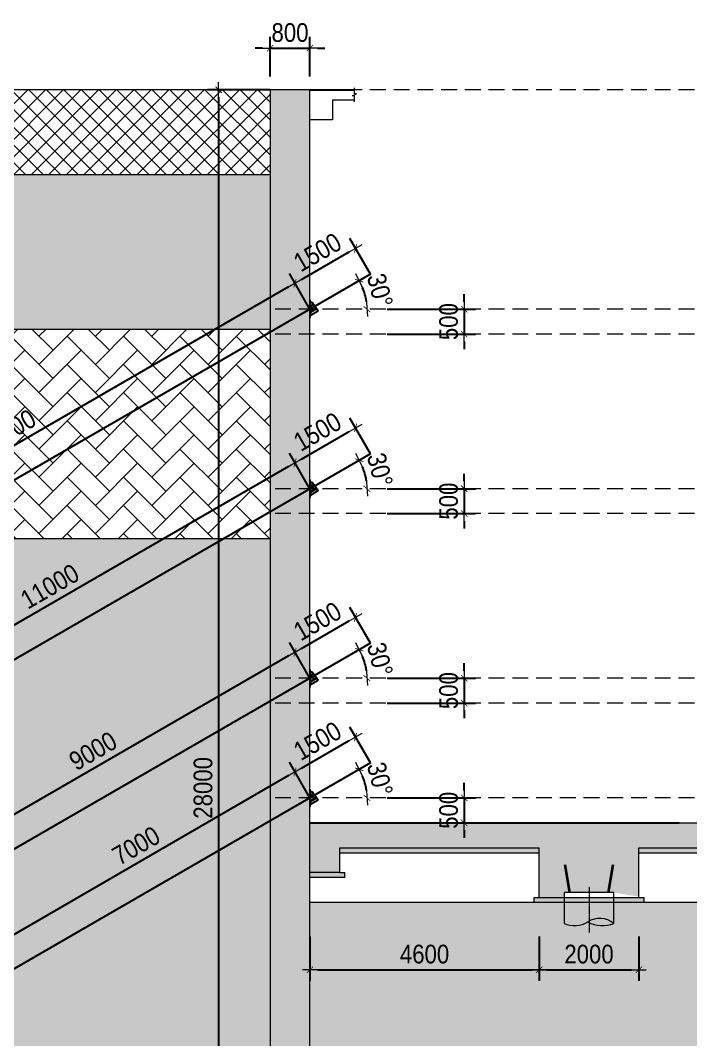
# Model space of a CAD drawing. Header units: millimetres. Extents: x -383953 to 676589, y -101685 to 196247.
# Drawn here: x 380333 to 393783, y 63610 to 84050 of the extents above; entities that cross this region are included whole.
import ezdxf

# ---------------------------------------------------------------- set-up
doc = ezdxf.new("R2010")
doc.units = ezdxf.units.MM
doc.linetypes.add('CENTER2', pattern=[1.125, 0.75, -0.125, 0.125, -0.125])
doc.linetypes.add('HIDDEN', pattern=[9.524999999999999, 6.35, -3.175])
doc.layers.get('0').update_dxf_attribs({"lineweight": 20})
doc.layers.get('Defpoints').update_dxf_attribs({"color": 151, "lineweight": 9})
for name, color, linetype in [('ANCHOR_HEAD', 130, 'Continuous'), ('Concrete', 2, 'Continuous'), ('X-SEC-2$0$A-CON', 2, 'Continuous'), ('건축', 8, 'Continuous')]:
    doc.layers.add(name, color=color, linetype=linetype)
for name, color, linetype, lineweight in [('KC-TRUC', 5, 'CENTER2', 18), ('NDC_S_CONTINUOUS', 3, 'Continuous', 20), ('NDC_S_DIM', 1, 'Continuous', 15), ('NDC_S_ENG TEXT', 2, 'Continuous', 20), ('NDC_S_HATCH MATERIAL', 8, 'Continuous', 13), ('NDC_S_REBAR', 4, 'Continuous', 35), ('NDC_S_SLAB', 2, 'Continuous', 20)]:
    doc.layers.add(name, color=color, linetype=linetype, lineweight=lineweight)
doc.styles.add('NDC_ARIAL', font='arial.ttf', dxfattribs={"width": 0.85})
doc.dimstyles.new('NDC_1-150', dxfattribs={"dimscale": 150, "dimtxt": 2.5, "dimasz": 1, "dimexe": 1.5, "dimexo": 0, "dimgap": 0.8, "dimtad": 1, "dimdec": 0, "dimdsep": 46, "dimtxsty": 'NDC_ARIAL', "dimblk": 'DIMMARK', "dimcen": 49999.93899508043, "dimdle": 1.5, "dimclrd": 1, "dimclre": 1, "dimclrt": 3, "dimadec": 0, "dimazin": 0, "dimtfac": 1, "dimtdec": 0, "dimtix": 1, "dimtmove": 2, "dimatfit": 3, "dimfxl": 1, "dimarcsym": 0})

# ---------------------------------------------------------------- blocks, each defined once
blk = doc.blocks.new('DIMMARK')
at = {"layer": 'NDC_S_DIM', "color": 1}
blk.add_line((-1.5, 0), (1, 0), dxfattribs=at)
at = {"layer": 'NDC_S_DIM', "color": 2, "const_width": 0.1}
blk.add_lwpolyline([(-0.4242640687119285, -0.4242640687119285), (0.4242640687119285, 0.4242640687119285)], dxfattribs=at)
blk = doc.blocks.new('*D434')
at = {"layer": 'Defpoints', "color": 0, "transparency": 16777216}
for p in [(387696.540025399, 78258.72302566099, -1.25817865352849e-08), (387696.540025399, 77758.72302566099, -1.25817865352849e-08), (389239.4534693129, 77758.72302566099)]:
    blk.add_point(p, dxfattribs=at)
at = {"layer": 'NDC_S_ENG TEXT', "color": 1, "lineweight": -2, "transparency": 16777216}
for p, q in [((389239.4534693129, 78408.72302566099), (389239.4534693129, 78558.72302566099)), ((387696.540025399, 78258.72302566099), (389464.4534693129, 78258.72302566099)), ((389239.4534693129, 78258.72302566099), (389239.4534693129, 77758.72302566099)), ((387696.540025399, 77758.72302566099), (389464.4534693129, 77758.72302566099)), ((389239.4534693129, 77608.72302566099), (389239.4534693129, 77458.72302566099))]:
    blk.add_line(p, q, dxfattribs=at)
at = {"layer": 'NDC_S_ENG TEXT', "color": 1, "lineweight": -2, "transparency": 16777216, "xscale": 150, "yscale": 150, "zscale": 150}
for p, rotation in [((389239.4534693129, 78258.72302566099), 270), ((389239.4534693129, 77758.72302566099), 90)]:
    blk.add_blockref('DIMMARK', p, dxfattribs=dict(at, rotation=rotation))
at = {"layer": 'NDC_S_ENG TEXT', "color": 3, "transparency": 16777216, "insert": (388927.9885989171, 78008.72302566086), "char_height": 375, "attachment_point": 5, "rotation": 90, "style": 'NDC_ARIAL'}
blk.add_mtext('500', dxfattribs=at)
blk = doc.blocks.new('*D435')
at = {"layer": 'Defpoints', "color": 0, "transparency": 16777216}
for p in [(387696.540025399, 74658.72302653003, -1.25817865352849e-08), (387696.540025399, 74158.72302653003, -1.25817865352849e-08), (389239.4534693127, 74158.72302653003)]:
    blk.add_point(p, dxfattribs=at)
at = {"layer": 'NDC_S_ENG TEXT', "color": 1, "lineweight": -2, "transparency": 16777216}
for p, q in [((389239.4534693127, 74808.72302653003), (389239.4534693127, 74958.72302653003)), ((387696.540025399, 74658.72302653003), (389464.4534693127, 74658.72302653003)), ((389239.4534693127, 74658.72302653003), (389239.4534693127, 74158.72302653003)), ((387696.540025399, 74158.72302653003), (389464.4534693127, 74158.72302653003)), ((389239.4534693127, 74008.72302653003), (389239.4534693127, 73858.72302653003))]:
    blk.add_line(p, q, dxfattribs=at)
at = {"layer": 'NDC_S_ENG TEXT', "color": 1, "lineweight": -2, "transparency": 16777216, "xscale": 150, "yscale": 150, "zscale": 150}
for p, rotation in [((389239.4534693127, 74658.72302653003), 270), ((389239.4534693127, 74158.72302653003), 90)]:
    blk.add_blockref('DIMMARK', p, dxfattribs=dict(at, rotation=rotation))
at = {"layer": 'NDC_S_ENG TEXT', "color": 3, "transparency": 16777216, "insert": (388927.988598917, 74408.7230265299), "char_height": 375, "attachment_point": 5, "rotation": 90, "style": 'NDC_ARIAL'}
blk.add_mtext('500', dxfattribs=at)
blk = doc.blocks.new('ANCHOR_HEAD2')
at = {"layer": 'ANCHOR_HEAD'}
for p, q in [((-95.87565020407419, 260), (-334.4710056571603, -80.74948130826397)), ((-83.66790431646223, 260), (-325.7776708558049, -85.76858049597922)), ((-24, -143.0002319793603), (-264.7222812302134, 1.427552498678779)), ((-258.9295623007019, 9.700412491484713), (-24, -132.9288499479335)), ((-24, 88.68090362954172), (-146.3781124775633, 170.4405412123333)), ((-140.5863915919108, 178.7119758507897), (-24, 98.85002351045114)), ((-14, 260), (-95.87565020407055, 260.0000000000009)), ((-24, -260), (-24, 260)), ((-14, -260), (-14, 260)), ((-24, -260), (-334.4710056571639, -80.74948130826488)), ((-24, -260), (-14, -260))]:
    blk.add_line(p, q, dxfattribs=at)
blk.add_lwpolyline([(-14, 350), (0, 350), (0, -350), (-14, -350)], close=True, dxfattribs=at)
blk = doc.blocks.new('*D436')
at = {"layer": 'Defpoints', "color": 0, "transparency": 16777216}
for p in [(386143.8998603082, 78258.72302653008), (374585.3907777895, 72278.64801719843), (374885.5696111099, 71758.72302653077)]:
    blk.add_point(p, dxfattribs=at)
at = {"layer": 'NDC_S_CONTINUOUS', "color": 1, "lineweight": -2, "transparency": 16777216}
for p, q in [((386143.8998603082, 78258.72302653008), (385731.2210269879, 78973.50373304923)), ((385713.8172164203, 78703.64801719776), (374715.2945883572, 72353.64801719843)), ((374885.5696111099, 71758.72302653077), (374472.8907777895, 72473.50373304993))]:
    blk.add_line(p, q, dxfattribs=at)
at = {"layer": 'NDC_S_CONTINUOUS', "color": 1, "lineweight": -2, "transparency": 16777216, "xscale": 150, "yscale": 150, "zscale": 150}
for p, rotation in [((385843.7210269879, 78778.64801719773), 29.9999999999959), ((374585.3907777895, 72278.64801719843), 209.9999999999959)]:
    blk.add_blockref('DIMMARK', p, dxfattribs=dict(at, rotation=rotation))
at = {"layer": 'NDC_S_CONTINUOUS', "color": 3, "transparency": 16777216, "insert": (380058.7595176684, 75798.49527116925), "char_height": 375, "attachment_point": 5, "rotation": 29.999999999995893, "style": 'NDC_ARIAL'}
blk.add_mtext('13000', dxfattribs=at)
blk = doc.blocks.new('*D437')
at = {"layer": 'Defpoints', "color": 0, "transparency": 16777216}
for p in [(387059.4837894551, 79480.56897537966), (387359.6626227759, 78960.64398471125), (386143.8998603083, 78258.72302653012)]:
    blk.add_point(p, dxfattribs=at)
at = {"layer": 'NDC_S_CONTINUOUS', "color": 1, "lineweight": -2, "transparency": 16777216}
for p, q in [((387359.6626227759, 78960.64398471125), (386946.9837894552, 79675.42469123118)), ((385973.6248375552, 78853.64801719849), (386929.5799788875, 79405.56897537969)), ((386143.8998603083, 78258.72302653012), (385731.2210269876, 78973.50373305003))]:
    blk.add_line(p, q, dxfattribs=at)
at = {"layer": 'NDC_S_CONTINUOUS', "color": 1, "lineweight": -2, "transparency": 16777216, "xscale": 150, "yscale": 150, "zscale": 150}
for p, rotation in [((387059.4837894551, 79480.56897537966), 29.99999999999106), ((385843.7210269875, 78778.64801719852), 209.9999999999911)]:
    blk.add_blockref('DIMMARK', p, dxfattribs=dict(at, rotation=rotation))
at = {"layer": 'NDC_S_CONTINUOUS', "color": 3, "transparency": 16777216, "insert": (386295.8699730236, 79399.34498643815), "char_height": 375, "attachment_point": 5, "rotation": 29.999999999991054, "style": 'NDC_ARIAL'}
blk.add_mtext('1500', dxfattribs=at)
blk = doc.blocks.new('*D438')
at = {"layer": 'Defpoints', "color": 0, "transparency": 16777216}
for p in [(387359.6626227756, 78960.64398471123), (387268.5476053879, 78457.02876778039), (386143.8998603082, 78258.72302652989), (389191.1647752017, 78258.72302652989), (374885.5696111097, 71758.72302653138)]:
    blk.add_point(p, dxfattribs=at)
at = {"layer": 'NDC_S_CONTINUOUS', "color": 1, "lineweight": -2, "transparency": 16777216}
blk.add_arc((386143.8998603078, 78258.72302652987), 1141.997249351665, 7.531153910864316, 22.46884608912899, dxfattribs=at)
at = {"layer": 'NDC_S_CONTINUOUS', "color": 1, "lineweight": -2, "transparency": 16777216, "xscale": 150, "yscale": 150, "zscale": 150}
for p, rotation in [((387132.8984892984, 78829.72165120559), 116.2344230445611), ((387285.8971096594, 78258.72302652989), 273.7655769554322)]:
    blk.add_blockref('DIMMARK', p, dxfattribs=dict(at, rotation=rotation))
at = {"layer": 'NDC_S_CONTINUOUS', "color": 3, "transparency": 16777216, "insert": (387547.9600002954, 78634.93980716413), "char_height": 375, "attachment_point": 5, "rotation": 284.9999999999966, "style": 'NDC_ARIAL'}
blk.add_mtext('30°', dxfattribs=at)
blk = doc.blocks.new('*D462')
at = {"layer": 'Defpoints', "color": 0, "transparency": 16777216}
for p in [(386143.8998603083, 74658.72302653069), (376317.4415853583, 69678.64801719933), (376617.6204186791, 69158.72302653104)]:
    blk.add_point(p, dxfattribs=at)
at = {"layer": 'NDC_S_CONTINUOUS', "color": 1, "lineweight": -2, "transparency": 16777216}
for p, q in [((386143.8998603083, 74658.72302653069), (385731.2210269876, 75373.50373305051)), ((385713.8172164199, 75103.64801719901), (376447.345395926, 69753.64801719933)), ((376617.6204186791, 69158.72302653104), (376204.9415853583, 69873.50373305083))]:
    blk.add_line(p, q, dxfattribs=at)
at = {"layer": 'NDC_S_CONTINUOUS', "color": 1, "lineweight": -2, "transparency": 16777216, "xscale": 150, "yscale": 150, "zscale": 150}
for p, rotation in [((385843.7210269876, 75178.64801719901), 29.9999999999975), ((376317.4415853583, 69678.64801719933), 209.9999999999974)]:
    blk.add_blockref('DIMMARK', p, dxfattribs=dict(at, rotation=rotation))
at = {"layer": 'NDC_S_CONTINUOUS', "color": 3, "transparency": 16777216, "insert": (380924.8488709751, 72698.38450734828), "char_height": 375, "attachment_point": 5, "rotation": 29.999999999997474, "style": 'NDC_ARIAL'}
blk.add_mtext('11000', dxfattribs=at)
blk = doc.blocks.new('*D439')
at = {"layer": 'Defpoints', "color": 0, "transparency": 16777216}
for p in [(387059.483789455, 75880.5689753805), (387359.6626227759, 75360.64398471185), (386143.8998603083, 74658.72302653072)]:
    blk.add_point(p, dxfattribs=at)
at = {"layer": 'NDC_S_CONTINUOUS', "color": 1, "lineweight": -2, "transparency": 16777216}
for p, q in [((387359.6626227759, 75360.64398471185), (386946.9837894551, 76075.42469123202)), ((385973.6248375551, 75253.64801719936), (386929.5799788873, 75805.5689753805)), ((386143.8998603083, 74658.72302653072), (385731.2210269875, 75373.50373305088))]:
    blk.add_line(p, q, dxfattribs=at)
at = {"layer": 'NDC_S_CONTINUOUS', "color": 1, "lineweight": -2, "transparency": 16777216, "xscale": 150, "yscale": 150, "zscale": 150}
for p, rotation in [((387059.483789455, 75880.5689753805), 29.99999999999105), ((385843.7210269874, 75178.64801719936), 209.9999999999911)]:
    blk.add_blockref('DIMMARK', p, dxfattribs=dict(at, rotation=rotation))
at = {"layer": 'NDC_S_CONTINUOUS', "color": 3, "transparency": 16777216, "insert": (386295.8699730234, 75799.34498643898), "char_height": 375, "attachment_point": 5, "rotation": 29.999999999991054, "style": 'NDC_ARIAL'}
blk.add_mtext('1500', dxfattribs=at)
blk = doc.blocks.new('*D440')
at = {"layer": 'Defpoints', "color": 0, "transparency": 16777216}
for p in [(387359.6626227758, 75360.64398471185), (387268.547605388, 74857.02876778101), (386143.8998603083, 74658.72302653048), (389191.1647752017, 74658.72302653047), (376617.6204186787, 69158.72302653175)]:
    blk.add_point(p, dxfattribs=at)
at = {"layer": 'NDC_S_CONTINUOUS', "color": 1, "lineweight": -2, "transparency": 16777216}
blk.add_arc((386143.8998603079, 74658.72302653047), 1141.997249351724, 7.531153910863834, 22.4688460891296, dxfattribs=at)
at = {"layer": 'NDC_S_CONTINUOUS', "color": 1, "lineweight": -2, "transparency": 16777216, "xscale": 150, "yscale": 150, "zscale": 150}
for p, rotation in [((387132.8984892985, 75229.72165120623), 116.2344230445615), ((387285.8971096596, 74658.72302653047), 273.7655769554319)]:
    blk.add_blockref('DIMMARK', p, dxfattribs=dict(at, rotation=rotation))
at = {"layer": 'NDC_S_CONTINUOUS', "color": 3, "transparency": 16777216, "insert": (387547.9600002955, 75034.93980716482), "char_height": 375, "attachment_point": 5, "rotation": 284.9999999999967, "style": 'NDC_ARIAL'}
blk.add_mtext('30°', dxfattribs=at)
blk = doc.blocks.new('*D464')
at = {"layer": 'Defpoints', "color": 0, "transparency": 16777216}
for p in [(386143.8998603083, 70858.72302739993), (378049.4923929275, 66878.64801806834), (378349.6712262477, 66358.72302740092)]:
    blk.add_point(p, dxfattribs=at)
at = {"layer": 'NDC_S_CONTINUOUS', "color": 1, "lineweight": -2, "transparency": 16777216}
for p, q in [((386143.8998603083, 70858.72302739993), (385731.2210269881, 71573.5037339189)), ((385713.8172164204, 71303.64801806741), (378179.3962034952, 66953.64801806831)), ((378349.6712262477, 66358.72302740092), (377936.9923929275, 67073.50373391986))]:
    blk.add_line(p, q, dxfattribs=at)
at = {"layer": 'NDC_S_CONTINUOUS', "color": 1, "lineweight": -2, "transparency": 16777216, "xscale": 150, "yscale": 150, "zscale": 150}
for p, rotation in [((385843.7210269881, 71378.64801806738), 29.99999999999286), ((378049.4923929275, 66878.64801806834), 209.9999999999929)]:
    blk.add_blockref('DIMMARK', p, dxfattribs=dict(at, rotation=rotation))
at = {"layer": 'NDC_S_CONTINUOUS', "color": 3, "transparency": 16777216, "insert": (381790.87427476, 69398.38450821691), "char_height": 375, "attachment_point": 5, "rotation": 29.99999999999284, "style": 'NDC_ARIAL'}
blk.add_mtext('9000', dxfattribs=at)
blk = doc.blocks.new('*D441')
at = {"layer": 'Defpoints', "color": 0, "transparency": 16777216}
for p in [(387059.483789455, 72080.56897624982), (387359.6626227759, 71560.64398558113), (386143.8998603083, 70858.72302739999)]:
    blk.add_point(p, dxfattribs=at)
at = {"layer": 'NDC_S_CONTINUOUS', "color": 1, "lineweight": -2, "transparency": 16777216}
for p, q in [((387359.6626227759, 71560.64398558113), (386946.983789455, 72275.42469210134)), ((385973.6248375551, 71453.64801806865), (386929.5799788873, 72005.56897624982)), ((386143.8998603083, 70858.72302739999), (385731.2210269875, 71573.5037339202))]:
    blk.add_line(p, q, dxfattribs=at)
at = {"layer": 'NDC_S_CONTINUOUS', "color": 1, "lineweight": -2, "transparency": 16777216, "xscale": 150, "yscale": 150, "zscale": 150}
for p, rotation in [((387059.483789455, 72080.56897624982), 29.99999999999106), ((385843.7210269874, 71378.64801806868), 209.9999999999911)]:
    blk.add_blockref('DIMMARK', p, dxfattribs=dict(at, rotation=rotation))
at = {"layer": 'NDC_S_CONTINUOUS', "color": 3, "transparency": 16777216, "insert": (386295.8699730234, 71999.34498730829), "char_height": 375, "attachment_point": 5, "rotation": 29.999999999991054, "style": 'NDC_ARIAL'}
blk.add_mtext('1500', dxfattribs=at)
blk = doc.blocks.new('*D442')
at = {"layer": 'Defpoints', "color": 0, "transparency": 16777216}
for p in [(387359.6626227758, 71560.64398558113), (387268.5476053887, 71057.02876865037), (386143.8998603083, 70858.72302739974), (391591.1647752018, 70858.72302739974), (378349.6712262477, 66358.7230274009)]:
    blk.add_point(p, dxfattribs=at)
at = {"layer": 'NDC_S_CONTINUOUS', "color": 1, "lineweight": -2, "transparency": 16777216}
blk.add_arc((386143.8998603079, 70858.72302739974), 1141.997249352366, 7.531153910859699, 22.46884608913328, dxfattribs=at)
at = {"layer": 'NDC_S_CONTINUOUS', "color": 1, "lineweight": -2, "transparency": 16777216, "xscale": 150, "yscale": 150, "zscale": 150}
for p, rotation in [((387132.8984892991, 71429.7216520758), 116.2344230445631), ((387285.8971096603, 70858.72302739974), 273.7655769554299)]:
    blk.add_blockref('DIMMARK', p, dxfattribs=dict(at, rotation=rotation))
at = {"layer": 'NDC_S_CONTINUOUS', "color": 3, "transparency": 16777216, "insert": (387547.9600002961, 71234.93980803422), "char_height": 375, "attachment_point": 5, "rotation": 284.9999999999964, "style": 'NDC_ARIAL'}
blk.add_mtext('30°', dxfattribs=at)
blk = doc.blocks.new('*D466')
at = {"layer": 'Defpoints', "color": 0, "transparency": 16777216}
for p in [(385343.8998603086, 82658.72302653341), (384311.2519378905, 54658.72302653201), (385343.8998603086, 54658.72302653201)]:
    blk.add_point(p, dxfattribs=at)
at = {"layer": 'NDC_S_CONTINUOUS', "color": 1, "lineweight": -2, "transparency": 16777216}
for p, q in [((385343.8998603086, 82658.72302653341), (384086.2519378905, 82658.72302653341)), ((384311.2519378905, 82508.72302653341), (384311.2519378905, 54808.72302653201)), ((385343.8998603086, 54658.72302653201), (384086.2519378905, 54658.72302653201))]:
    blk.add_line(p, q, dxfattribs=at)
at = {"layer": 'NDC_S_CONTINUOUS', "color": 1, "lineweight": -2, "transparency": 16777216, "xscale": 150, "yscale": 150, "zscale": 150}
for p, rotation in [((384311.2519378905, 82658.72302653341), 90), ((384311.2519378905, 54658.72302653201), 270)]:
    blk.add_blockref('DIMMARK', p, dxfattribs=dict(at, rotation=rotation))
at = {"layer": 'NDC_S_CONTINUOUS', "color": 3, "transparency": 16777216, "insert": (383999.7870674948, 68658.72302653258), "char_height": 375, "attachment_point": 5, "rotation": 90, "style": 'NDC_ARIAL'}
blk.add_mtext('28000', dxfattribs=at)
blk = doc.blocks.new('*D445')
at = {"layer": 'Defpoints', "color": 0, "transparency": 16777216}
for p in [(386143.8998603085, 83492.56217648374), (385343.8998603085, 82926.61947463552), (386143.8998603085, 82926.61947463552)]:
    blk.add_point(p, dxfattribs=at)
at = {"layer": 'NDC_S_CONTINUOUS', "color": 1, "lineweight": -2, "transparency": 16777216}
for p, q in [((385343.8998603085, 82926.61947463552), (385343.8998603085, 83717.56217648374)), ((386143.8998603085, 82926.61947463552), (386143.8998603085, 83717.56217648374)), ((385193.8998603085, 83492.56217648374), (385043.8998603085, 83492.56217648374)), ((385343.8998603085, 83492.56217648374), (386143.8998603085, 83492.56217648374)), ((386293.8998603085, 83492.56217648374), (386443.8998603085, 83492.56217648374))]:
    blk.add_line(p, q, dxfattribs=at)
at = {"layer": 'NDC_S_CONTINUOUS', "color": 1, "lineweight": -2, "transparency": 16777216, "xscale": 150, "yscale": 150, "zscale": 150}
blk.add_blockref('DIMMARK', (385343.8998603085, 83492.56217648374), dxfattribs=at)
at = {"layer": 'NDC_S_CONTINUOUS', "color": 1, "lineweight": -2, "transparency": 16777216, "xscale": 150, "yscale": 150, "zscale": 150, "rotation": 180}
blk.add_blockref('DIMMARK', (386143.8998603085, 83492.56217648374), dxfattribs=at)
at = {"layer": 'NDC_S_CONTINUOUS', "color": 3, "transparency": 16777216, "insert": (385743.8998603085, 83804.02704687938), "char_height": 375, "attachment_point": 5, "style": 'NDC_ARIAL'}
blk.add_mtext('800', dxfattribs=at)
blk = doc.blocks.new('*D467')
at = {"layer": 'Defpoints', "color": 0, "transparency": 16777216}
for p in [(386143.8998603085, 65678.7521259776), (390743.8998603085, 65678.7521259776), (390743.8998603085, 65011.5468976447)]:
    blk.add_point(p, dxfattribs=at)
at = {"layer": 'NDC_S_CONTINUOUS', "color": 1, "lineweight": -2, "transparency": 16777216}
for p, q in [((386143.8998603085, 65678.7521259776), (386143.8998603085, 64786.5468976447)), ((390743.8998603085, 65678.7521259776), (390743.8998603085, 64786.5468976447)), ((386293.8998603085, 65011.5468976447), (390593.8998603085, 65011.5468976447))]:
    blk.add_line(p, q, dxfattribs=at)
at = {"layer": 'NDC_S_CONTINUOUS', "color": 1, "lineweight": -2, "transparency": 16777216, "xscale": 150, "yscale": 150, "zscale": 150, "rotation": 180}
blk.add_blockref('DIMMARK', (386143.8998603085, 65011.5468976447), dxfattribs=at)
at = {"layer": 'NDC_S_CONTINUOUS', "color": 1, "lineweight": -2, "transparency": 16777216, "xscale": 150, "yscale": 150, "zscale": 150}
blk.add_blockref('DIMMARK', (390743.8998603085, 65011.5468976447), dxfattribs=at)
at = {"layer": 'NDC_S_CONTINUOUS', "color": 3, "transparency": 16777216, "insert": (388443.8998603085, 65323.01176804033), "char_height": 375, "attachment_point": 5, "style": 'NDC_ARIAL'}
blk.add_mtext('4600', dxfattribs=at)
blk = doc.blocks.new('*D468')
at = {"layer": 'Defpoints', "color": 0, "transparency": 16777216}
for p in [(390743.8998603085, 65678.7521259776), (392743.8998603083, 65678.7521259776), (392743.8998603083, 65011.5468976447)]:
    blk.add_point(p, dxfattribs=at)
at = {"layer": 'NDC_S_CONTINUOUS', "color": 1, "lineweight": -2, "transparency": 16777216}
for p, q in [((390743.8998603085, 65678.7521259776), (390743.8998603085, 64786.5468976447)), ((392743.8998603083, 65678.7521259776), (392743.8998603083, 64786.5468976447)), ((390893.8998603085, 65011.5468976447), (392593.8998603083, 65011.5468976447))]:
    blk.add_line(p, q, dxfattribs=at)
at = {"layer": 'NDC_S_CONTINUOUS', "color": 1, "lineweight": -2, "transparency": 16777216, "xscale": 150, "yscale": 150, "zscale": 150, "rotation": 180}
blk.add_blockref('DIMMARK', (390743.8998603085, 65011.5468976447), dxfattribs=at)
at = {"layer": 'NDC_S_CONTINUOUS', "color": 1, "lineweight": -2, "transparency": 16777216, "xscale": 150, "yscale": 150, "zscale": 150}
blk.add_blockref('DIMMARK', (392743.8998603083, 65011.5468976447), dxfattribs=at)
at = {"layer": 'NDC_S_CONTINUOUS', "color": 3, "transparency": 16777216, "insert": (391743.8998603084, 65323.01176804033), "char_height": 375, "attachment_point": 5, "style": 'NDC_ARIAL'}
blk.add_mtext('2000', dxfattribs=at)
blk = doc.blocks.new('*U321')
at = {"layer": 'KC-TRUC', "ltscale": 0.05}
blk.add_line((0, 264.091631569872), (0, -1027.128790430648), dxfattribs=at)
at = {"layer": 'NDC_S_HATCH MATERIAL'}
blk.add_lwpolyline([(699.9983571356522, -765.6009381462578), (699.957938934323, 98.78933391822108), (-699.9934713361384, 98.78933391822099), (-699.9983571356522, -765.6009381462578)], dxfattribs=at)
for centre, major_axis, ratio, start_param, end_param in [((-405.3856941127314, -131.3544797309393), (-494.502371696036, 494.5023716960363), 0.9999999999998085, 1.921341282374834, 2.912183986510393), ((303.208972396635, -1269.499339218083), (-453.5170416883805, 453.5170416883805), 0.9999999999999655, -1.45243305359637, -0.2275836773752045), ((376.2666755465001, 66.97369881300426), (631.6576317895883, 631.6576317895883), 0.9999999999999529, 3.446928519523606, 4.297832710281344)]:
    blk.add_ellipse(centre, major_axis=major_axis, ratio=ratio, start_param=start_param, end_param=end_param, dxfattribs=at)
at = {"layer": 'NDC_S_REBAR', "linetype": 'HIDDEN', "ltscale": 200}
for p, q in [((-681.5195738138083, 889.1145164543236), (-549.9987277515885, 100)), ((549.9987277515897, 100), (681.5195738138083, 889.1145164543236))]:
    blk.add_line(p, q, dxfattribs=at)
blk = doc.blocks.new('*D447')
at = {"layer": 'Defpoints', "color": 0, "transparency": 16777216}
for p in [(387696.540025399, 70858.72302653213, -1.25817865352849e-08), (387696.540025399, 70358.72302653213, -1.25817865352849e-08), (389239.4534693127, 70358.72302653213)]:
    blk.add_point(p, dxfattribs=at)
at = {"layer": 'NDC_S_ENG TEXT', "color": 1, "lineweight": -2, "transparency": 16777216}
for p, q in [((389239.4534693127, 71008.72302653213), (389239.4534693127, 71158.72302653213)), ((387696.540025399, 70858.72302653213), (389464.4534693127, 70858.72302653213)), ((389239.4534693127, 70858.72302653213), (389239.4534693127, 70358.72302653213)), ((387696.540025399, 70358.72302653213), (389464.4534693127, 70358.72302653213)), ((389239.4534693127, 70208.72302653213), (389239.4534693127, 70058.72302653213))]:
    blk.add_line(p, q, dxfattribs=at)
at = {"layer": 'NDC_S_ENG TEXT', "color": 1, "lineweight": -2, "transparency": 16777216, "xscale": 150, "yscale": 150, "zscale": 150}
for p, rotation in [((389239.4534693127, 70858.72302653213), 270), ((389239.4534693127, 70358.72302653213), 90)]:
    blk.add_blockref('DIMMARK', p, dxfattribs=dict(at, rotation=rotation))
at = {"layer": 'NDC_S_ENG TEXT', "color": 3, "transparency": 16777216, "insert": (388927.988598917, 70608.723026532), "char_height": 375, "attachment_point": 5, "rotation": 90, "style": 'NDC_ARIAL'}
blk.add_mtext('500', dxfattribs=at)
blk = doc.blocks.new('*D469')
at = {"layer": 'Defpoints', "color": 0, "transparency": 16777216}
for p in [(386143.8998603082, 68458.72302739974), (379781.5432004957, 65478.64801806865), (380081.7220338188, 64958.72302739677)]:
    blk.add_point(p, dxfattribs=at)
at = {"layer": 'NDC_S_CONTINUOUS', "color": 1, "lineweight": -2, "transparency": 16777216}
for p, q in [((386143.8998603082, 68458.72302739974), (385731.221026985, 69173.50373392306)), ((385713.8172164175, 68903.64801807156), (379911.4470110633, 65553.6480180687)), ((380081.7220338188, 64958.72302739677), (379669.0432004956, 65673.5037339201))]:
    blk.add_line(p, q, dxfattribs=at)
at = {"layer": 'NDC_S_CONTINUOUS', "color": 1, "lineweight": -2, "transparency": 16777216, "xscale": 150, "yscale": 150, "zscale": 150}
for p, rotation in [((385843.7210269851, 68978.64801807162), 30.00000000002779), ((379781.5432004957, 65478.64801806865), 210.0000000000278)]:
    blk.add_blockref('DIMMARK', p, dxfattribs=dict(at, rotation=rotation))
at = {"layer": 'NDC_S_CONTINUOUS', "color": 3, "transparency": 16777216, "insert": (382656.8996785424, 67498.38450821907), "char_height": 375, "attachment_point": 5, "rotation": 30.00000000002775, "style": 'NDC_ARIAL'}
blk.add_mtext('7000', dxfattribs=at)
blk = doc.blocks.new('*D450')
at = {"layer": 'Defpoints', "color": 0, "transparency": 16777216}
for p in [(387059.4837894551, 69680.56897624946), (387359.6626227759, 69160.6439855809), (386143.8998603083, 68458.72302739976)]:
    blk.add_point(p, dxfattribs=at)
at = {"layer": 'NDC_S_CONTINUOUS', "color": 1, "lineweight": -2, "transparency": 16777216}
for p, q in [((387359.6626227759, 69160.6439855809), (386946.9837894551, 69875.42469210098)), ((385973.6248375552, 69053.64801806828), (386929.5799788875, 69605.56897624949)), ((386143.8998603083, 68458.72302739976), (385731.2210269875, 69173.50373391983))]:
    blk.add_line(p, q, dxfattribs=at)
at = {"layer": 'NDC_S_CONTINUOUS', "color": 1, "lineweight": -2, "transparency": 16777216, "xscale": 150, "yscale": 150, "zscale": 150}
for p, rotation in [((387059.4837894551, 69680.56897624946), 29.99999999999106), ((385843.7210269875, 68978.64801806831), 209.9999999999911)]:
    blk.add_blockref('DIMMARK', p, dxfattribs=dict(at, rotation=rotation))
at = {"layer": 'NDC_S_CONTINUOUS', "color": 3, "transparency": 16777216, "insert": (386295.8699730235, 69599.34498730794), "char_height": 375, "attachment_point": 5, "rotation": 29.999999999991054, "style": 'NDC_ARIAL'}
blk.add_mtext('1500', dxfattribs=at)
blk = doc.blocks.new('*D451')
at = {"layer": 'Defpoints', "color": 0, "transparency": 16777216}
for p in [(387359.6626227759, 69160.64398558091), (387268.5476053887, 68657.02876865015), (386143.8998603083, 68458.72302739951), (391591.1647752018, 68458.72302739951), (378349.6712262478, 63958.7230274007)]:
    blk.add_point(p, dxfattribs=at)
at = {"layer": 'NDC_S_CONTINUOUS', "color": 1, "lineweight": -2, "transparency": 16777216}
blk.add_arc((386143.8998603079, 68458.72302739952), 1141.997249352364, 7.531153910859622, 22.46884608913327, dxfattribs=at)
at = {"layer": 'NDC_S_CONTINUOUS', "color": 1, "lineweight": -2, "transparency": 16777216, "xscale": 150, "yscale": 150, "zscale": 150}
for p, rotation in [((387132.8984892991, 69029.72165207558), 116.2344230445631), ((387285.8971096603, 68458.72302739951), 273.7655769554298)]:
    blk.add_blockref('DIMMARK', p, dxfattribs=dict(at, rotation=rotation))
at = {"layer": 'NDC_S_CONTINUOUS', "color": 3, "transparency": 16777216, "insert": (387547.9600002961, 68834.93980803399), "char_height": 375, "attachment_point": 5, "rotation": 284.9999999999964, "style": 'NDC_ARIAL'}
blk.add_mtext('30°', dxfattribs=at)
blk = doc.blocks.new('*D452')
at = {"layer": 'Defpoints', "color": 0, "transparency": 16777216}
for p in [(387696.540025399, 68458.7230265319, -1.25817865352849e-08), (387696.540025399, 67958.7230265319, -1.25817865352849e-08), (389239.4534693126, 67958.7230265319)]:
    blk.add_point(p, dxfattribs=at)
at = {"layer": 'NDC_S_ENG TEXT', "color": 1, "lineweight": -2, "transparency": 16777216}
for p, q in [((389239.4534693126, 68608.7230265319), (389239.4534693126, 68758.7230265319)), ((387696.540025399, 68458.7230265319), (389464.4534693126, 68458.7230265319)), ((389239.4534693126, 68458.7230265319), (389239.4534693126, 67958.7230265319)), ((387696.540025399, 67958.7230265319), (389464.4534693126, 67958.7230265319)), ((389239.4534693126, 67808.7230265319), (389239.4534693126, 67658.7230265319))]:
    blk.add_line(p, q, dxfattribs=at)
at = {"layer": 'NDC_S_ENG TEXT', "color": 1, "lineweight": -2, "transparency": 16777216, "xscale": 150, "yscale": 150, "zscale": 150}
for p, rotation in [((389239.4534693126, 68458.7230265319), 270), ((389239.4534693126, 67958.7230265319), 90)]:
    blk.add_blockref('DIMMARK', p, dxfattribs=dict(at, rotation=rotation))
at = {"layer": 'NDC_S_ENG TEXT', "color": 3, "transparency": 16777216, "insert": (388927.9885989169, 68208.72302653176), "char_height": 375, "attachment_point": 5, "rotation": 90, "style": 'NDC_ARIAL'}
blk.add_mtext('500', dxfattribs=at)

msp = doc.modelspace()

# ---------------------------------------------------------------- hatches: boundary and pattern name
at = {"layer": 'NDC_S_HATCH MATERIAL'}
h = msp.add_hatch(dxfattribs=at)
h.set_pattern_fill('ANSI37', color=256, scale=2000)
h.set_pattern_definition([(45, (416909.6627818027, -850007.625121301), (-176.7766952966369, 176.7766952966369), []), (135, (416909.6627818027, -850007.625121301), (-176.7766952966369, -176.7766952966369), [])])
h.paths.add_polyline_path([(385343.8998603085, 82658.72302653338), (361687.1528978145, 82658.72302653338), (361687.1528978145, 80958.65592201008), (385343.8998603085, 80958.65592201008)])
h = msp.add_hatch(dxfattribs=at)
h.set_pattern_fill('BT-01', color=256, scale=50, pattern_type=2)
h.set_pattern_definition([(49.99999999999999, (416909.6627818027, -848907.6251213048), (358.6300913003767, -31.37606749129755), [37.5, -412.5]), (355, (416909.6627818027, -848907.6251213048), (-69.3756668065, 376.0960668500059), [30, -330]), (100.4514, (416939.5486218027, -848910.2397913048), (289.2546908570108, 344.7197710304768), [31.870095, -350.571056]), (46.18420000000002, (416909.6627818027, -848807.6251213048), (533.6205243128222, -82.75950716450905), [56.24999999999982, -618.7499999999972]), (96.6356, (416954.1311543027, -848814.5217748047), (467.3313527743517, 487.0589354502209), [47.805144, -525.8565]), (351.1842, (416909.6627818027, -848807.6251213048), (467.3309725668136, 487.0593004626623), [45, -495]), (21, (416959.6627818027, -848832.6251213048), (298.4535260592309, -201.3094453326694), [37.5, -412.5]), (326.0000000000001, (416959.6627818027, -848832.6251213048), (121.6576659607909, 362.5750225234265), [30, -330]), (71.4514, (416984.5338983027, -848849.4009243045), (420.111314290745, 161.2652483549762), [31.870095, -350.571056]), (37.50000000000001, (416909.6627818027, -848907.6251213048), (6.079927658645334, 166.4469269156558), [0, -326, 0, -335, 0, -331.25]), (7.499999999999999, (416909.6627818027, -848907.6251213048), (131.5347687210743, 197.2058559411801), [0, -191, 0, -318.5, 0, -126.25]), (327.5, (416798.1627818027, -848907.6251213048), (266.9112180862045, -11.27743586718988), [0, -125, 0, -390, 0, -517.5]), (317.5, (416748.1627818027, -848907.6251213048), (291.5930846711931, 50.05249116615887), [0, -162.5, 0, -259, 0, -367.5]), (45, (416909.6627818027, -848907.6251213048), (-150.2601910021414, 150.2601910021414), []), (45, (416909.6627818027, -848846.3751213048), (-150.2601910021414, 150.2601910021414), [])])
h.paths.add_polyline_path([(385343.8998603085, 54658.72302653198), (386143.8998603085, 54658.72302653198), (386143.8998603085, 82658.72302653326), (385343.8998603085, 82658.72302653338)])
h = msp.add_hatch(dxfattribs=at)
h.set_pattern_fill('EARTH', color=256, scale=1500, angle=90)
h.set_pattern_definition([(90, (416909.6627818027, -850007.625121301), (-375, 375), [375, -375]), (90, (416769.0377818027, -850007.625121301), (-375, 375), [375, -375]), (90, (416628.4127818027, -850007.625121301), (-375, 375), [375, -375]), (180, (416581.5377818027, -849960.750121301), (-375, -374.9999999999999), [375, -375]), (180, (416581.5377818027, -849820.125121301), (-375, -374.9999999999999), [375, -375]), (180, (416581.5377818027, -849679.500121301), (-375, -374.9999999999999), [375, -375])])
h.paths.add_polyline_path([(385343.8998603085, 80958.65592201008), (361687.1528978145, 80958.65592201008), (361687.1528978145, 77858.65592201008), (385343.8998603085, 77858.65592201008)])
h = msp.add_hatch(dxfattribs=at)
h.set_pattern_fill('AR-HBONE', color=256, scale=100)
h.set_pattern_definition([(45, (416909.6627818027, -850007.625121301), (0, 565.685424949238), [1200, -400]), (135, (417192.5054943027, -849724.7824088009), (4.440892098500626e-14, 565.6854249492379), [1200, -400])])
h.paths.add_polyline_path([(385343.8998603085, 77858.65592201008), (361687.1528978145, 77858.65592201008), (361687.1528978145, 73658.65592202125), (385343.8998603085, 73658.65592202125)])
h = msp.add_hatch(dxfattribs=at)
h.set_pattern_fill('AR-SAND', color=256, scale=15)
h.set_pattern_definition([(37.50000000000001, (359475.1761934993, 341331.8712739735), (-24.00046943976069, 734.1198559940135), [0, -579.1200000000001, 0, -647.7, 0, -619.125]), (7.499999999999999, (359475.1761934993, 341331.8712739735), (674.2849247070039, 1075.237650852531), [0, -312.4200000000001, 0, -521.97, 0, -200.025]), (327.5, (359006.5461934993, 341331.8712739735), (1186.488555362187, 2.155777017818643), [0, -190.5, 0, -685.8, 0, -895.3499999999999]), (317.5, (359006.5461934993, 341331.8712739735), (1145.334678708446, 334.3939848858245), [0, -95.25, 0, -449.58, 0, -514.35])])
h.paths.add_polyline_path([(385343.8998603085, 73658.65592202125), (361687.1528978145, 73658.65592202113), (361687.1528978145, 52087.77862037485), (398143.8998603085, 52087.7786203748), (398143.8998603085, 66358.72302653186), (386143.8998603085, 66358.72302653175), (386143.8998603085, 54658.72302653198), (385343.8998603085, 54658.72302653198)])
h.paths.add_polyline_path([(368375.4564908097, 68584.78923294586), (369612.5611055933, 69293.5546129912), (369228.4067726726, 69964.0714178822), (367991.3021578889, 69255.30603783682)], flags=24)
h.paths.add_polyline_path([(369666.08570261, 65746.46692480831), (370901.0037171729, 66459.03529989778), (370514.7881421748, 67128.3669566809), (369279.8701276119, 66415.7985815914)], flags=24)
h.paths.add_polyline_path([(371395.3785814598, 62950.2004258059), (372629.5457612432, 63664.06845577731), (372242.6257668869, 64332.99315640534), (371008.4585871035, 63619.12512643394)], flags=24)
h.paths.add_polyline_path([(373122.6475154602, 61556.94811038568), (374355.6982427546, 62272.74284059001), (373967.733967366, 62941.06241846067), (372734.6832400715, 62225.26768825634)], flags=24)
h.paths.add_polyline_path([(391158.9791577163, 64933.17547881795), (392337.0828412088, 64933.17547881795), (392337.0828412088, 65705.9415088316), (391158.9791577163, 65705.9415088316)], flags=24)
h.paths.add_polyline_path([(384389.6233567171, 67949.97686350407), (384389.6233567171, 69375.73146786969), (383616.8573267035, 69375.73146786969), (383616.8573267035, 67949.97686350407)], flags=24)
h.paths.add_polyline_path([(380490.6285060158, 71997.54308970648), (381725.368212959, 72710.42039188926), (381338.9851979523, 73379.65540506275), (380104.245491009, 72666.77810288)], flags=24)
h.paths.add_polyline_path([(381476.8825005072, 68766.95709978393), (382497.1502187038, 69356.00894153008), (382110.7672036971, 70025.24395470359), (381090.4994855004, 69436.19211295745)], flags=24)
h.paths.add_polyline_path([(382341.7781133045, 66866.3048146563), (383362.0458315007, 67455.35665640302), (382975.6628164936, 68124.5916695763), (381955.3950982974, 67535.5398278296)], flags=24)
h.paths.add_polyline_path([(387862.6754401175, 64933.17547881795), (389040.77912361, 64933.17547881795), (389040.77912361, 65705.9415088316), (387862.6754401175, 65705.9415088316)], flags=24)
h = msp.add_hatch(dxfattribs=at)
h.set_pattern_fill('BT-01', color=256, scale=50, pattern_type=2)
h.set_pattern_definition([(49.99999999999999, (359603.7876004532, 341331.8041929251), (358.6300913003767, -31.37606749129755), [37.5, -412.5]), (355, (359603.7876004532, 341331.8041929251), (-69.3756668065, 376.0960668500059), [30, -330]), (100.4514, (359633.6734404532, 341329.1895229252), (289.2546908570108, 344.7197710304768), [31.870095, -350.571056]), (46.18420000000001, (359603.7876004532, 341431.8041929251), (533.6205243128222, -82.75950716450905), [56.25, -618.75]), (96.6356, (359648.2559729533, 341424.9075394252), (467.3313527743517, 487.0589354502209), [47.805144, -525.8565]), (351.1842, (359603.7876004532, 341431.8041929251), (467.3309725668136, 487.0593004626623), [45, -495]), (21, (359653.7876004532, 341406.8041929251), (298.4535260592309, -201.3094453326694), [37.5, -412.5]), (326.0000000000001, (359653.7876004532, 341406.8041929251), (121.6576659607909, 362.5750225234265), [30, -330]), (71.4514, (359678.6587169532, 341390.0283899251), (420.111314290745, 161.2652483549762), [31.870095, -350.571056]), (37.50000000000001, (359603.7876004532, 341331.8041929251), (6.079927658645334, 166.4469269156558), [0, -326, 0, -335, 0, -331.25]), (7.499999999999999, (359603.7876004532, 341331.8041929251), (131.5347687210743, 197.2058559411801), [0, -191, 0, -318.5, 0, -126.25]), (327.5, (359492.2876004532, 341331.8041929251), (266.9112180862045, -11.27743586718988), [0, -125, 0, -390, 0, -517.5]), (317.5, (359442.2876004532, 341331.8041929251), (291.5930846711931, 50.05249116615887), [0, -162.5, 0, -259, 0, -367.5]), (45, (359603.7876004532, 341331.8041929251), (-150.2601910021414, 150.2601910021414), []), (45, (359603.7876004532, 341393.0541929251), (-150.2601910021414, 150.2601910021414), [])])
h.paths.add_polyline_path([(392243.86981669, 66558.72302653175), (392743.8998603085, 66475.38885869525), (392743.8998603085, 67458.72302653186), (398143.8998603085, 67458.72302653186), (398143.8998603085, 67958.72302653186), (386143.8998603085, 67958.72302653186), (386143.8998603085, 66958.72302653198), (386743.8998603085, 66958.72302653198), (386743.8998603085, 67458.72302653186), (390743.8998603085, 67458.72302653186), (390743.8998603085, 66458.72302653175), (391243.903958409, 66458.72302653175), (391243.9045236397, 66558.72302653175)])
h = msp.add_hatch(dxfattribs=at)
h.set_pattern_fill('AR-SAND', color=256, scale=0.5)
h.set_pattern_definition([(37.50000000000001, (359603.7876004532, 341331.8041929251), (-0.8000156479920228, 24.47066186646712), [0, -19.304, 0, -21.59, 0, -20.6375]), (7.499999999999999, (359603.7876004532, 341331.8041929251), (22.47616415690013, 35.84125502841771), [0, -10.414, 0, -17.399, 0, -6.6675]), (327.5, (359588.1666004533, 341331.8041929251), (39.5496185120729, 0.0718592339272881), [0, -6.35, 0, -22.86, 0, -29.845]), (317.5, (359588.1666004533, 341331.8041929251), (38.17782262361486, 11.14646616286081), [0, -3.175, 0, -14.986, 0, -17.145])])
h.paths.add_polyline_path([(386843.8998603085, 66958.72302653198), (386743.8998603085, 66958.72302653198), (386143.8998603085, 66958.72302653198), (386143.8998603085, 66858.72302653198), (386843.8998603085, 66858.72302653198)])
h.paths.add_polyline_path([(390743.8998603085, 67458.72302653186), (386743.8998603085, 67458.72302653186), (386743.8998603085, 67358.72302653186), (390743.8998603085, 67358.72302653186)])
h.paths.add_polyline_path([(392843.8998603085, 66458.72302653175), (390743.8998603085, 66458.72302653175), (390643.8998603085, 66458.72302653175), (390643.8998603085, 66358.7230265318), (392843.8998603085, 66358.7230265318)])
h.paths.add_polyline_path([(398143.8998603085, 67458.72302653186), (392743.8998603085, 67458.72302653186), (392743.8998603085, 67358.72302653186), (398143.8998603085, 67358.72302653186)])

# ---------------------------------------------------------------- linework, layer by layer
at = {"layer": 'Concrete'}
for p, q in [((387359.6626227759, 78960.64398471126), (374885.5696111098, 71758.7230265314)), ((387359.6626227759, 75360.64398471185, 1.258178653528447e-08), (376617.6204186787, 69158.72302653175, 1.258178653528447e-08)), ((387359.6626227759, 71560.64398558112), (378349.6712262477, 66358.7230274009)), ((387359.6626227759, 69160.64398558089), (380081.7220338167, 64958.72302740044))]:
    msp.add_line(p, q, dxfattribs=at)
at = {"layer": 'NDC_S_CONTINUOUS'}
for p, q in [((385343.8998603085, 82658.72302653338), (361687.1528978145, 82658.72302653338)), ((361687.1528978145, 80958.65592201008), (385343.8998603085, 80958.65592201008)), ((361687.1528978145, 77858.65592201008), (385343.8998603085, 77858.65592201008)), ((361687.1528978145, 73658.65592202113), (385343.8998603085, 73658.65592202125))]:
    msp.add_line(p, q, dxfattribs=at)
at = {"layer": 'NDC_S_CONTINUOUS', "color": 1}
msp.add_lwpolyline([(387038.1852872077, 82418.72302653169), (387038.1852872078, 82538.7230265318), (386998.1852872078, 82538.7230265318), (387078.1852872079, 82578.72302653175), (387038.1852872079, 82578.7230265318), (387038.1852872082, 82698.72302653186)], dxfattribs=at)
at = {"layer": 'NDC_S_HATCH MATERIAL', "linetype": 'HIDDEN', "ltscale": 50}
for p, q in [((398143.8998603085, 82658.72302653332), (385343.8998603085, 82658.72302653338)), ((398143.8998603085, 78258.72302566137), (385343.8998603085, 78258.72302566143)), ((398143.8998603085, 77758.7230256609, -1.25817865352849e-08), (385343.8998603085, 77758.72302566096, -1.25817865352849e-08)), ((398143.8998603085, 74658.72302653041, 1.258178653528447e-08), (385343.8998603085, 74658.72302653047, 1.258178653528447e-08)), ((398143.8998603085, 74158.72302652983), (385343.8998603085, 74158.72302652989)), ((398143.8998603085, 70858.72302740015, 1.25817865352849e-08), (385343.8998603085, 70858.7230274002, 1.25817865352849e-08)), ((398143.8998603085, 70358.72302653192), (385343.8998603084, 70358.72302653198)), ((398143.8998603085, 68458.72302740009, 1.25817865352849e-08), (385343.8998603085, 68458.72302740015, 1.25817865352849e-08))]:
    msp.add_line(p, q, dxfattribs=at)
at = {"layer": 'NDC_S_SLAB', "ltscale": 500}
for p, q in [((386143.8998603085, 82658.72302653338), (387038.1852872077, 82658.72302653186)), ((386593.900205158, 82458.72302653175), (387038.1852872077, 82458.72302653175)), ((386593.900205158, 82458.72302653175), (386593.900205158, 82058.72302653175)), ((386593.900205158, 82058.72302653175), (386143.900205158, 82058.72302653175)), ((386143.8998603085, 67958.72302653186), (398143.8998603085, 67958.72302653186)), ((386743.8998603085, 67458.72302653186), (390743.8998603085, 67458.72302653186)), ((392743.8998603085, 67458.72302653186), (398143.8998603085, 67458.72302653186)), ((386743.8998603085, 66958.72302653198), (386143.8998603085, 66958.72302653198)), ((386843.8998603085, 66858.72302653198), (386143.8998603085, 66858.72302653198))]:
    msp.add_line(p, q, dxfattribs=at)
at = {"layer": 'NDC_S_SLAB', "ltscale": 100}
for p, q in [((386743.8998603085, 67458.72302653186), (390743.8998603085, 67458.72302653186)), ((386743.8998603085, 66958.72302653198), (386743.8998603085, 67458.72302653186)), ((386743.8998603085, 67358.72302653186), (390743.8998603085, 67358.72302653186)), ((392743.8998603085, 67358.72302653186), (398143.8998603085, 67358.72302653186)), ((386743.8998603085, 66958.72302653198), (386843.8998603085, 66958.72302653198)), ((386843.8998603085, 66858.72302653198), (386843.8998603085, 66958.72302653198)), ((398143.8998603085, 66358.72302653186), (386143.8998603085, 66358.72302653175))]:
    msp.add_line(p, q, dxfattribs=at)
at = {"layer": 'NDC_S_SLAB', "ltscale": 500}
for points in [[(386143.8998603085, 82658.72302653175), (386143.8998603085, 82658.72302653326), (385343.8998603085, 82658.72302653338), (385343.8998603085, 54658.72302653198), (386143.8998603085, 54658.72302653198), (386143.8998603085, 82658.72302653186)], [(390743.8998603085, 66458.72302653175), (390743.8998603085, 67458.72302653186)], [(392743.8998603085, 66458.72302653175), (392743.8998603085, 67458.72302653186)], [(392843.8998603085, 66358.72302653175), (390643.8998603085, 66358.72302653175), (390643.8998603085, 66458.72302653175), (390743.8998603085, 66458.72302653175), (392843.8998603085, 66458.72302653175), (392843.8998603085, 66358.72302653175)]]:
    msp.add_lwpolyline(points, dxfattribs=at)
at = {"layer": 'X-SEC-2$0$A-CON', "color": 1}
msp.add_line((386143.8998603085, 67958.72302653186), (393555.2650408659, 67958.72302653186), dxfattribs=at)
at = {"layer": '건축'}
msp.add_line((386143.8998603085, 82658.72302653186), (387038.1852872077, 82658.72302653186), dxfattribs=at)

# ---------------------------------------------------------------- block references
at = {"xscale": 0.7142857142857143, "yscale": 0.7142857142857143, "zscale": 0.7142857142857143}
msp.add_blockref('*U321', (391743.8998603084, 66488.15921659017), dxfattribs=at)
at = {"layer": 'ANCHOR_HEAD', "xscale": -0.5, "yscale": 0.5, "zscale": 0.5}
for p in [(386143.8998608098, 78268.74552533432), (386143.8998603085, 74661.55086183612), (386143.8998603087, 70858.7230274002, 1.25817865352849e-08), (386143.8998603087, 68458.72302739997, 1.258178653528532e-08)]:
    msp.add_blockref('ANCHOR_HEAD2', p, dxfattribs=at)

# ---------------------------------------------------------------- dimensions: what is measured, and where the dimension line sits
at = {"layer": 'NDC_S_CONTINUOUS', "color": 1}
for base, p1, p2, picture, middle in [((386143.8998603085, 83492.56217648374), (385343.8998603085, 82926.61947463552), (386143.8998603085, 82926.61947463552), '*D445', (385743.8998603085, 83804.02704687938)), ((390743.8998603085, 65011.5468976447), (386143.8998603085, 65678.7521259776), (390743.8998603085, 65678.7521259776), '*D467', (388443.8998603085, 65323.01176804033)), ((392743.8998603083, 65011.5468976447), (390743.8998603085, 65678.7521259776), (392743.8998603083, 65678.7521259776), '*D468', (391743.8998603084, 65323.01176804033))]:
    dim = msp.add_linear_dim(base=base, p1=p1, p2=p2, dimstyle='NDC_1-150', dxfattribs=at)
    dim.commit()
    dim.dimension.update_dxf_attribs({"geometry": picture, "text_midpoint": middle})
dim = msp.add_linear_dim(base=(384311.2519378905, 54658.72302653201), p1=(385343.8998603085, 82658.72302653338), p2=(385343.8998603085, 54658.72302653198), angle=90, dimstyle='NDC_1-150', dxfattribs=at)
dim.commit()
dim.dimension.update_dxf_attribs({"geometry": '*D466', "text_midpoint": (383999.7870674948, 68658.72302653258)})
for p1, p2, distance, picture, middle in [((386143.8998603083, 78258.72302653012), (387359.6626227759, 78960.64398471126), 600.3576666416176, '*D437', (386295.8699730236, 79399.34498643815)), ((386143.8998603083, 74658.7230265307, 1.258178653528447e-08), (387359.6626227759, 75360.64398471185, 1.258178653528447e-08), 600.3576666419027, '*D439', (386295.8699730234, 75799.34498643898, 1.258178653528447e-08)), ((386143.8998603083, 70858.72302739997), (387359.6626227759, 71560.64398558112), 600.3576666419405, '*D441', (386295.8699730234, 71999.34498730829)), ((386143.8998603083, 68458.72302739974), (387359.6626227759, 69160.64398558089), 600.3576666417688, '*D450', (386295.8699730235, 69599.34498730794))]:
    dim = msp.add_aligned_dim(p1=p1, p2=p2, distance=distance, text='1500', dimstyle='NDC_1-150', dxfattribs=at)
    dim.commit()
    dim.dimension.update_dxf_attribs({"geometry": picture, "text_midpoint": middle})
for p1, p2, distance, picture, middle in [((386143.8998603083, 78258.72302653012), (374885.5696111099, 71758.72302653082), -600.3576666407333, '*D436', (380058.7595176684, 75798.49527116925)), ((386143.8998603083, 74658.7230265307, 1.258178653528447e-08), (376617.6204186791, 69158.72302653105, 1.258178653528447e-08), -600.357666641517, '*D462', (380924.8488709751, 72698.38450734828, 1.258178653528447e-08)), ((386143.8998603083, 70858.72302739997), (378349.6712262477, 66358.7230274009), -600.3576666404659, '*D464', (381790.87427476, 69398.38450821691)), ((386143.8998603083, 68458.72302739974), (380081.7220338188, 64958.72302739677), -600.3576666457645, '*D469', (382656.8996785424, 67498.38450821907))]:
    dim = msp.add_aligned_dim(p1=p1, p2=p2, distance=distance, dimstyle='NDC_1-150', dxfattribs=at)
    dim.commit()
    dim.dimension.update_dxf_attribs({"geometry": picture, "text_midpoint": middle})
for base, line1, line2, picture, middle in [((387268.5476053879, 78457.02876778039), ((386143.8998603083, 78258.72302652989), (389191.1647752017, 78258.72302652989)), ((387359.6626227758, 78960.64398471126), (374885.5696111097, 71758.7230265314)), '*D438', (387547.9600002954, 78634.93980716416)), ((387268.547605388, 74857.02876778101), ((386143.8998603083, 74658.72302653047, 1.258178653528447e-08), (389191.1647752017, 74658.72302653047, 1.258178653528447e-08)), ((387359.6626227758, 75360.64398471185, 1.258178653528447e-08), (376617.6204186787, 69158.72302653175, 1.258178653528447e-08)), '*D440', (387547.9600002955, 75034.9398071648, 1.258178653528447e-08)), ((387268.5476053887, 71057.02876865037), ((386143.8998603083, 70858.72302739974), (391591.1647752017, 70858.72302739974)), ((387359.6626227758, 71560.64398558112), (378349.6712262477, 66358.7230274009)), '*D442', (387547.9600002961, 71234.93980803422)), ((387268.5476053887, 68657.02876865015), ((386143.8998603083, 68458.72302739951), (391591.1647752017, 68458.72302739951)), ((387359.6626227758, 69160.64398558089), (378349.6712262477, 63958.72302740067)), '*D451', (387547.9600002961, 68834.93980803399))]:
    dim = msp.add_angular_dim_2l(base=base, line1=line1, line2=line2, dimstyle='NDC_1-150', dxfattribs=at)
    dim.commit()
    dim.dimension.update_dxf_attribs({"geometry": picture, "text_midpoint": middle})
at = {"layer": 'NDC_S_ENG TEXT', "color": 1}
for base, p1, p2, picture, middle in [((389239.4534693129, 77758.72302566099), (387696.5400253988, 78258.72302566096, -1.25817865352849e-08), (387696.5400253988, 77758.72302566096, -1.25817865352849e-08), '*D434', (388927.9885989171, 78008.72302566086)), ((389239.4534693127, 74158.72302653003, 1.258178653528447e-08), (387696.5400253988, 74658.72302653), (387696.5400253988, 74158.72302653), '*D435', (388927.988598917, 74408.7230265299, 1.258178653528447e-08)), ((389239.4534693127, 70358.72302653213, 1.258178653528447e-08), (387696.5400253988, 70858.7230265321), (387696.5400253988, 70358.7230265321), '*D447', (388927.988598917, 70608.723026532, 1.258178653528447e-08)), ((389239.4534693126, 67958.7230265319, 1.25817865352849e-08), (387696.5400253988, 68458.72302653186), (387696.5400253988, 67958.72302653186), '*D452', (388927.9885989169, 68208.72302653176, 1.25817865352849e-08))]:
    dim = msp.add_linear_dim(base=base, p1=p1, p2=p2, angle=90, dimstyle='NDC_1-150', dxfattribs=at)
    dim.commit()
    dim.dimension.update_dxf_attribs({"geometry": picture, "text_midpoint": middle})

doc.saveas('drawing.dxf')
